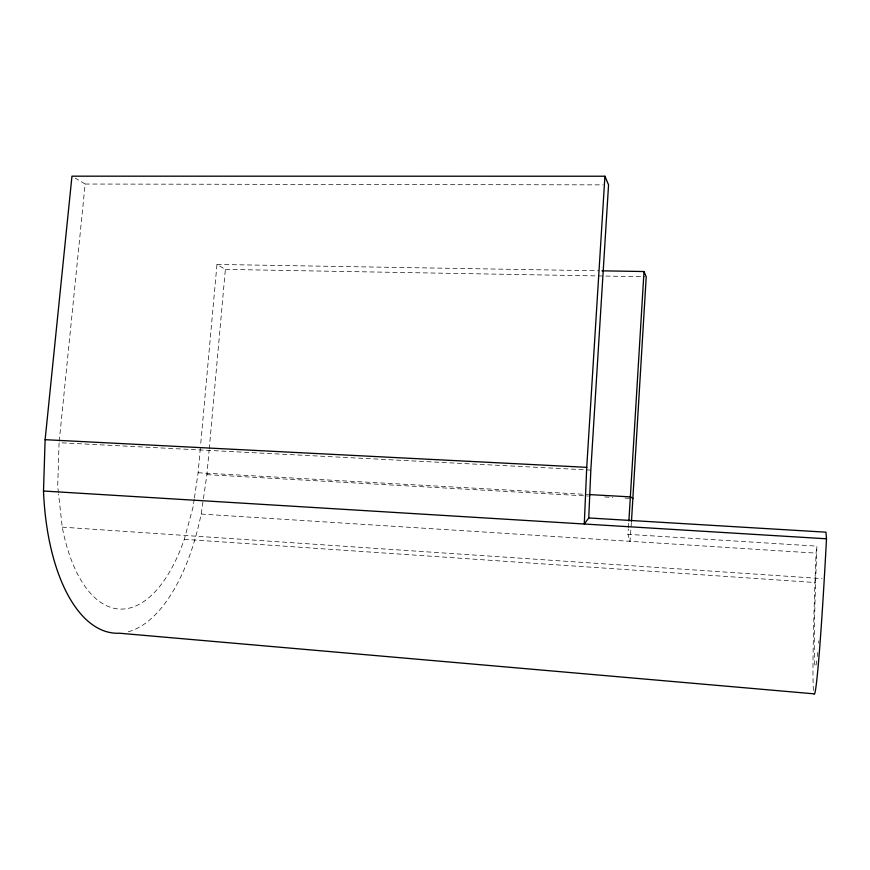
<?xml version="1.0" encoding="UTF-8"?>
<svg xmlns="http://www.w3.org/2000/svg" width="870" height="870" viewBox="0 0 870 870"><rect width="100%" height="100%" fill="white"/><g stroke="black" fill="none" stroke-linecap="round" stroke-linejoin="round"><path stroke-width="0.65" stroke-dasharray="4.35 3.26" d="M816.756 660.83A169.835 4.328 -87.3 0 1 815.592 582.574L816.897 546.132L627.901 534.343L628.303 528.993M628.401 527.655L628.793 522.304M631.381 522.609L630 541.314L627.901 534.343M128.314 631.761A174.196 82.041 -86.5 0 0 201.166 514.061L206.919 474.65L209.104 450.345M209.224 448.996L225.363 269.395L216.967 264.436L200.557 445.701M194.401 497.944L198.11 472.747L200.437 447.049M59.225 441.351L85.162 184.038L75.255 178.143M813.439 690.421A197.37 5.035 -87.3 0 1 816.06 553.135L816.897 546.132M194.206 499.271L193.031 507.232L184.277 539.324A149.977 70.492 -86.5 0 1 117.939 608.924A149.977 70.492 -86.5 0 1 62.238 527.144L58.584 494.084M85.162 184.038L603.127 184.864M216.967 264.436L599.267 270.787M225.363 269.395L644.866 276.747M590.828 470.094L59.084 442.699L57.703 486.145L58.431 492.757M198.11 472.747L588.642 494.551M206.919 474.65L588.501 496.052M604.737 496.966L612.85 497.422M625.03 498.097L631.794 498.477M201.166 514.061L816.06 553.135M62.238 527.144L821.943 578.615M184.277 539.324L815.592 582.574M818.877 640.798A169.835 4.328 -87.3 0 1 818.67 643.05M817.756 652.543A169.835 4.328 -87.3 0 1 817.3 656.545"/><path stroke-width="1.3" d="M588.751 517.965L825.934 532.179L826.5 538.791A197.37 5.035 -87.3 0 1 813.928 693.825L119.451 633.219A174.196 82.041 -86.5 0 1 43.5 491.017L45.12 439.687L71.96 176.175L604.922 176.229L608.554 184.875L590.828 470.094L588.751 517.965L584.281 524.012L586.739 467.342L604.922 176.229M601.975 270.831L644.007 271.527L628.89 520.967M631.479 521.271L646.225 276.769L644.007 271.527M45.12 439.687L586.739 467.342M590.001 494.628L630.674 496.89L633.153 498.553M43.5 491.017L826.5 538.791"/></g></svg>
